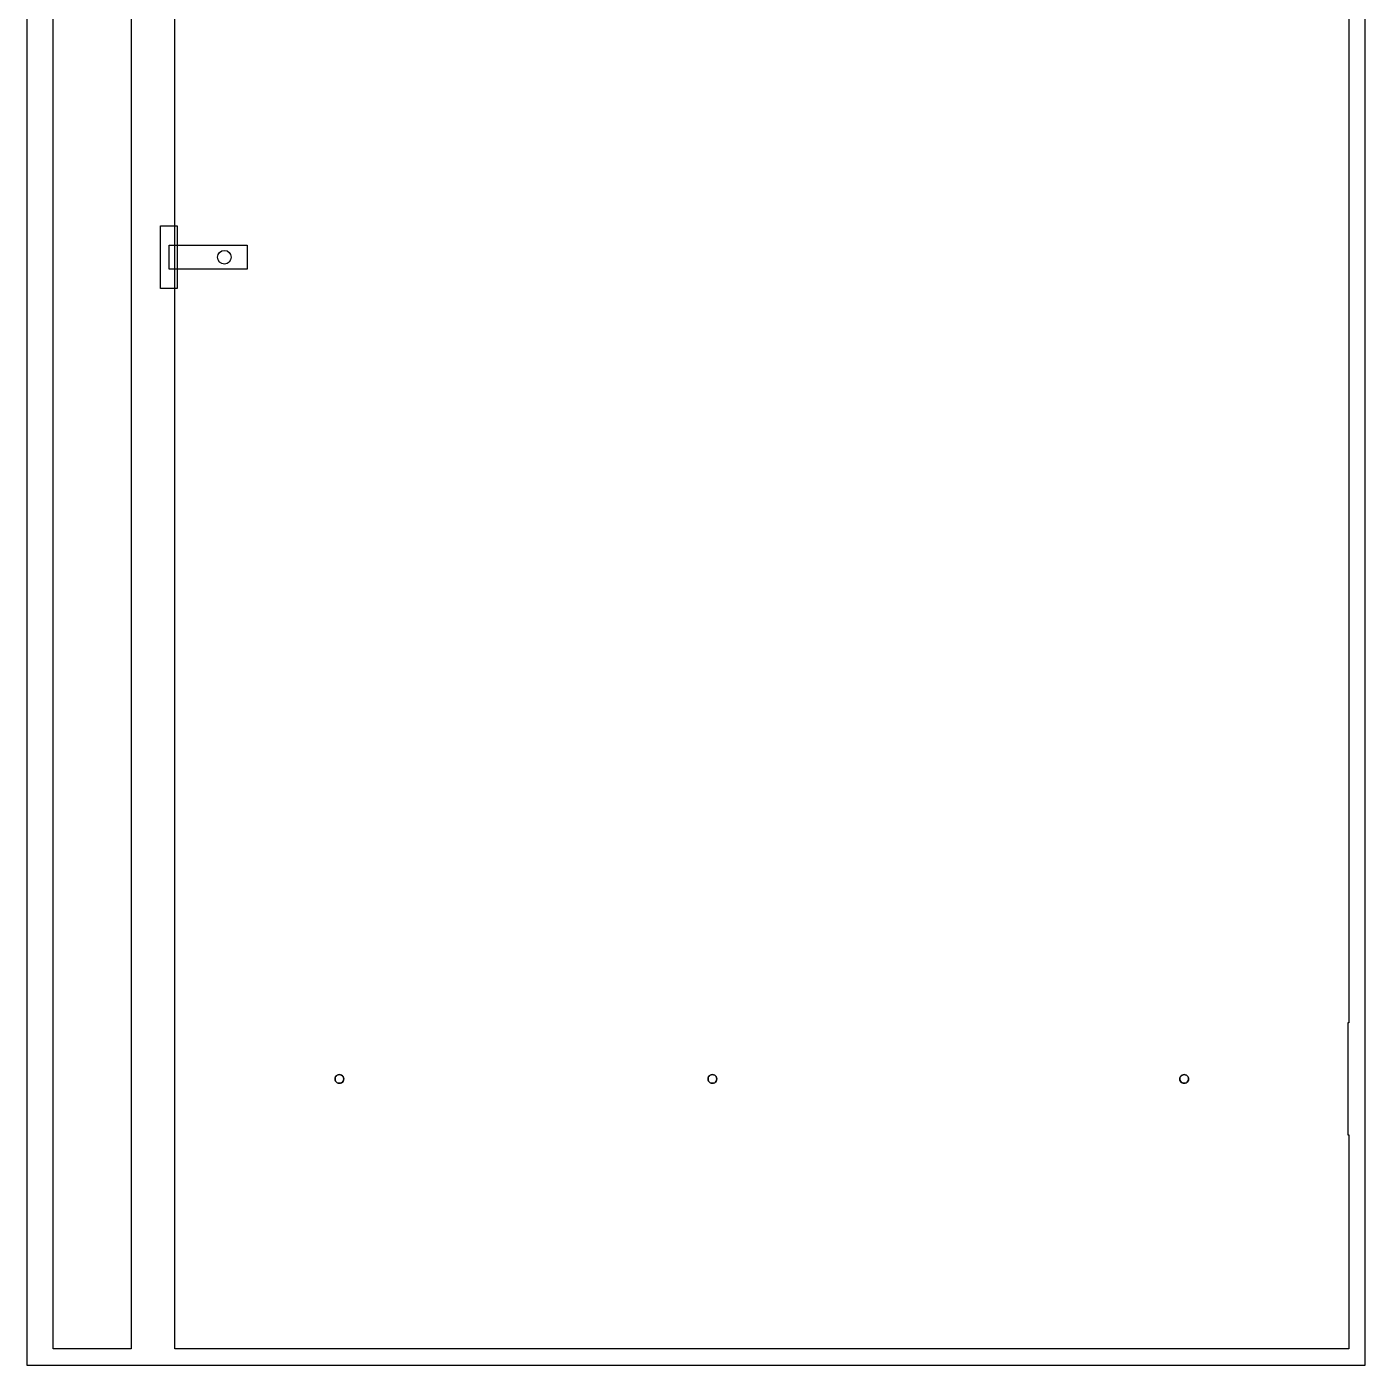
# Model space of a CAD drawing. Header units: inches. Extents: x -2871 to 2516, y -1264 to 7476.
# Drawn here: x -2704 to -1484, y -1264 to -44 of the extents above; entities that cross this region are included whole.
import ezdxf

# ---------------------------------------------------------------- set-up
doc = ezdxf.new("R2010")
doc.units = ezdxf.units.IN
doc.header["$MEASUREMENT"] = 0
for name, color, linetype in [('0_SHEET_BirchPly 2440x1220x18', 3, 'CONTINUOUS'), ('3_anyTOOL_CUTTHROUGH_INSIDE', 4, 'CONTINUOUS'), ('4_anyTOOL_13mmDEEP_INSIDE', 1, 'CONTINUOUS'), ('5_anyTOOL_9mmDEEP_INSIDE', 6, 'CONTINUOUS'), ('6_anyTOOL_CUTTHROUGH_OUTSIDE', 5, 'CONTINUOUS')]:
    doc.layers.add(name, color=color, linetype=linetype)

msp = doc.modelspace()

# ---------------------------------------------------------------- linework, layer by layer
at = {"layer": '0_SHEET_BirchPly 2440x1220x18', "linetype": 'Continuous'}
msp.add_lwpolyline([(-1483.5, -1263.5), (-1483.5, 1176.5), (-2703.5, 1176.5), (-2703.5, -1263.5)], close=True, dxfattribs=at)
at = {"layer": '3_anyTOOL_CUTTHROUGH_INSIDE'}
msp.add_circle((-2523.4, -253.6), 6.2, dxfattribs=at)
at = {"layer": '4_anyTOOL_13mmDEEP_INSIDE'}
for p, q in [((-2421.3, -999.7), (-2422, -1000.5)), ((-2420.5, -999.1), (-2421.3, -999.7)), ((-2419.6, -998.7), (-2420.5, -999.1)), ((-2418.5, -998.5), (-2419.6, -998.7)), ((-2417.5, -998.7), (-2418.5, -998.5)), ((-2416.5, -999.1), (-2417.5, -998.7)), ((-2415.7, -999.7), (-2416.5, -999.1)), ((-2415.1, -1000.5), (-2415.7, -999.7)), ((-2081.3, -999.7), (-2082, -1000.5)), ((-2080.5, -999.1), (-2081.3, -999.7)), ((-2079.6, -998.7), (-2080.5, -999.1)), ((-2078.5, -998.5), (-2079.6, -998.7)), ((-2077.5, -998.7), (-2078.5, -998.5)), ((-2076.5, -999.1), (-2077.5, -998.7)), ((-2075.7, -999.7), (-2076.5, -999.1)), ((-2075.1, -1000.5), (-2075.7, -999.7)), ((-1651.3, -999.7), (-1652, -1000.5)), ((-1650.5, -999.1), (-1651.3, -999.7)), ((-1649.6, -998.7), (-1650.5, -999.1)), ((-1648.5, -998.5), (-1649.6, -998.7)), ((-1647.5, -998.7), (-1648.5, -998.5)), ((-1646.5, -999.1), (-1647.5, -998.7)), ((-1645.7, -999.7), (-1646.5, -999.1)), ((-1645.1, -1000.5), (-1645.7, -999.7)), ((-2422.4, -1001.5), (-2422.5, -1002.5)), ((-2422.5, -1002.5), (-2422.4, -1003.6)), ((-2422, -1000.5), (-2422.4, -1001.5)), ((-2422.4, -1003.6), (-2422, -1004.5)), ((-2422, -1004.5), (-2421.3, -1005.4)), ((-2421.3, -1005.4), (-2420.5, -1006)), ((-2420.5, -1006), (-2419.6, -1006.4)), ((-2419.6, -1006.4), (-2418.5, -1006.5)), ((-2418.5, -1006.5), (-2417.5, -1006.4)), ((-2417.5, -1006.4), (-2416.5, -1006)), ((-2416.5, -1006), (-2415.7, -1005.4)), ((-2415.7, -1005.4), (-2415.1, -1004.5)), ((-2414.7, -1001.5), (-2415.1, -1000.5)), ((-2415.1, -1004.5), (-2414.7, -1003.6)), ((-2414.5, -1002.5), (-2414.7, -1001.5)), ((-2414.7, -1003.6), (-2414.5, -1002.5)), ((-2082.4, -1001.5), (-2082.5, -1002.5)), ((-2082.5, -1002.5), (-2082.4, -1003.6)), ((-2082, -1000.5), (-2082.4, -1001.5)), ((-2082.4, -1003.6), (-2082, -1004.5)), ((-2082, -1004.5), (-2081.3, -1005.4)), ((-2081.3, -1005.4), (-2080.5, -1006)), ((-2080.5, -1006), (-2079.6, -1006.4)), ((-2079.6, -1006.4), (-2078.5, -1006.5)), ((-2078.5, -1006.5), (-2077.5, -1006.4)), ((-2077.5, -1006.4), (-2076.5, -1006)), ((-2076.5, -1006), (-2075.7, -1005.4)), ((-2075.7, -1005.4), (-2075.1, -1004.5)), ((-2074.7, -1001.5), (-2075.1, -1000.5)), ((-2075.1, -1004.5), (-2074.7, -1003.6)), ((-2074.5, -1002.5), (-2074.7, -1001.5)), ((-2074.7, -1003.6), (-2074.5, -1002.5)), ((-1652.4, -1001.5), (-1652.5, -1002.5)), ((-1652.5, -1002.5), (-1652.4, -1003.6)), ((-1652, -1000.5), (-1652.4, -1001.5)), ((-1652.4, -1003.6), (-1652, -1004.5)), ((-1652, -1004.5), (-1651.3, -1005.4)), ((-1651.3, -1005.4), (-1650.5, -1006)), ((-1650.5, -1006), (-1649.6, -1006.4)), ((-1649.6, -1006.4), (-1648.5, -1006.5)), ((-1648.5, -1006.5), (-1647.5, -1006.4)), ((-1647.5, -1006.4), (-1646.5, -1006)), ((-1646.5, -1006), (-1645.7, -1005.4)), ((-1645.7, -1005.4), (-1645.1, -1004.5)), ((-1644.7, -1001.5), (-1645.1, -1000.5)), ((-1645.1, -1004.5), (-1644.7, -1003.6)), ((-1644.5, -1002.5), (-1644.7, -1001.5)), ((-1644.7, -1003.6), (-1644.5, -1002.5))]:
    msp.add_line(p, q, dxfattribs=at)
msp.add_lwpolyline([(-2566.5, -225), (-2566.5, -282), (-2581.5, -282), (-2581.5, -225)], close=True, dxfattribs=at)
at = {"layer": '4_anyTOOL_13mmDEEP_INSIDE', "linetype": 'Continuous'}
for points in [[(-2422.5, -1002.5), (-2422.4, -1001.5), (-2422, -1000.5), (-2421.3, -999.7), (-2420.5, -999.1), (-2419.6, -998.7), (-2418.5, -998.5), (-2417.5, -998.7), (-2416.5, -999.1), (-2415.7, -999.7), (-2415.1, -1000.5), (-2414.7, -1001.5), (-2414.5, -1002.5), (-2414.7, -1003.6), (-2415.1, -1004.5), (-2415.7, -1005.4), (-2416.5, -1006), (-2417.5, -1006.4), (-2418.5, -1006.5), (-2419.6, -1006.4), (-2420.5, -1006), (-2421.3, -1005.4), (-2422, -1004.5), (-2422.4, -1003.6)], [(-2082.5, -1002.5), (-2082.4, -1001.5), (-2082, -1000.5), (-2081.3, -999.7), (-2080.5, -999.1), (-2079.6, -998.7), (-2078.5, -998.5), (-2077.5, -998.7), (-2076.5, -999.1), (-2075.7, -999.7), (-2075.1, -1000.5), (-2074.7, -1001.5), (-2074.5, -1002.5), (-2074.7, -1003.6), (-2075.1, -1004.5), (-2075.7, -1005.4), (-2076.5, -1006), (-2077.5, -1006.4), (-2078.5, -1006.5), (-2079.6, -1006.4), (-2080.5, -1006), (-2081.3, -1005.4), (-2082, -1004.5), (-2082.4, -1003.6)], [(-1652.5, -1002.5), (-1652.4, -1001.5), (-1652, -1000.5), (-1651.3, -999.7), (-1650.5, -999.1), (-1649.6, -998.7), (-1648.5, -998.5), (-1647.5, -998.7), (-1646.5, -999.1), (-1645.7, -999.7), (-1645.1, -1000.5), (-1644.7, -1001.5), (-1644.5, -1002.5), (-1644.7, -1003.6), (-1645.1, -1004.5), (-1645.7, -1005.4), (-1646.5, -1006), (-1647.5, -1006.4), (-1648.5, -1006.5), (-1649.6, -1006.4), (-1650.5, -1006), (-1651.3, -1005.4), (-1652, -1004.5), (-1652.4, -1003.6)]]:
    msp.add_lwpolyline(points, close=True, dxfattribs=at)
at = {"layer": '5_anyTOOL_9mmDEEP_INSIDE'}
msp.add_lwpolyline([(-2502.5, -242.5), (-2502.5, -264.5), (-2573.8, -264.5), (-2573.8, -242.5)], close=True, dxfattribs=at)
at = {"layer": '6_anyTOOL_CUTTHROUGH_OUTSIDE', "linetype": 'Continuous'}
for points in [[(-2679.5, 850.5), (-2608.5, 779.5), (-2608.5, -1248.5), (-2679.5, -1248.5)], [(-2568.5, 783.5), (-1498.5, 783.5), (-1498.5, 648.3), (-1500.5, 648.3), (-1500.5, 546.3), (-1498.5, 546.3), (-1498.5, 248.3), (-1499.5, 248.3), (-1499.5, 146.3), (-1498.5, 146.3), (-1498.5, -951.5), (-1499.5, -951.5), (-1499.5, -1053.5), (-1498.5, -1053.5), (-1498.5, -1248.5), (-2568.5, -1248.5), (-2568.5, -282), (-2568.5, -225)]]:
    msp.add_lwpolyline(points, close=True, dxfattribs=at)

doc.saveas('drawing.dxf')
